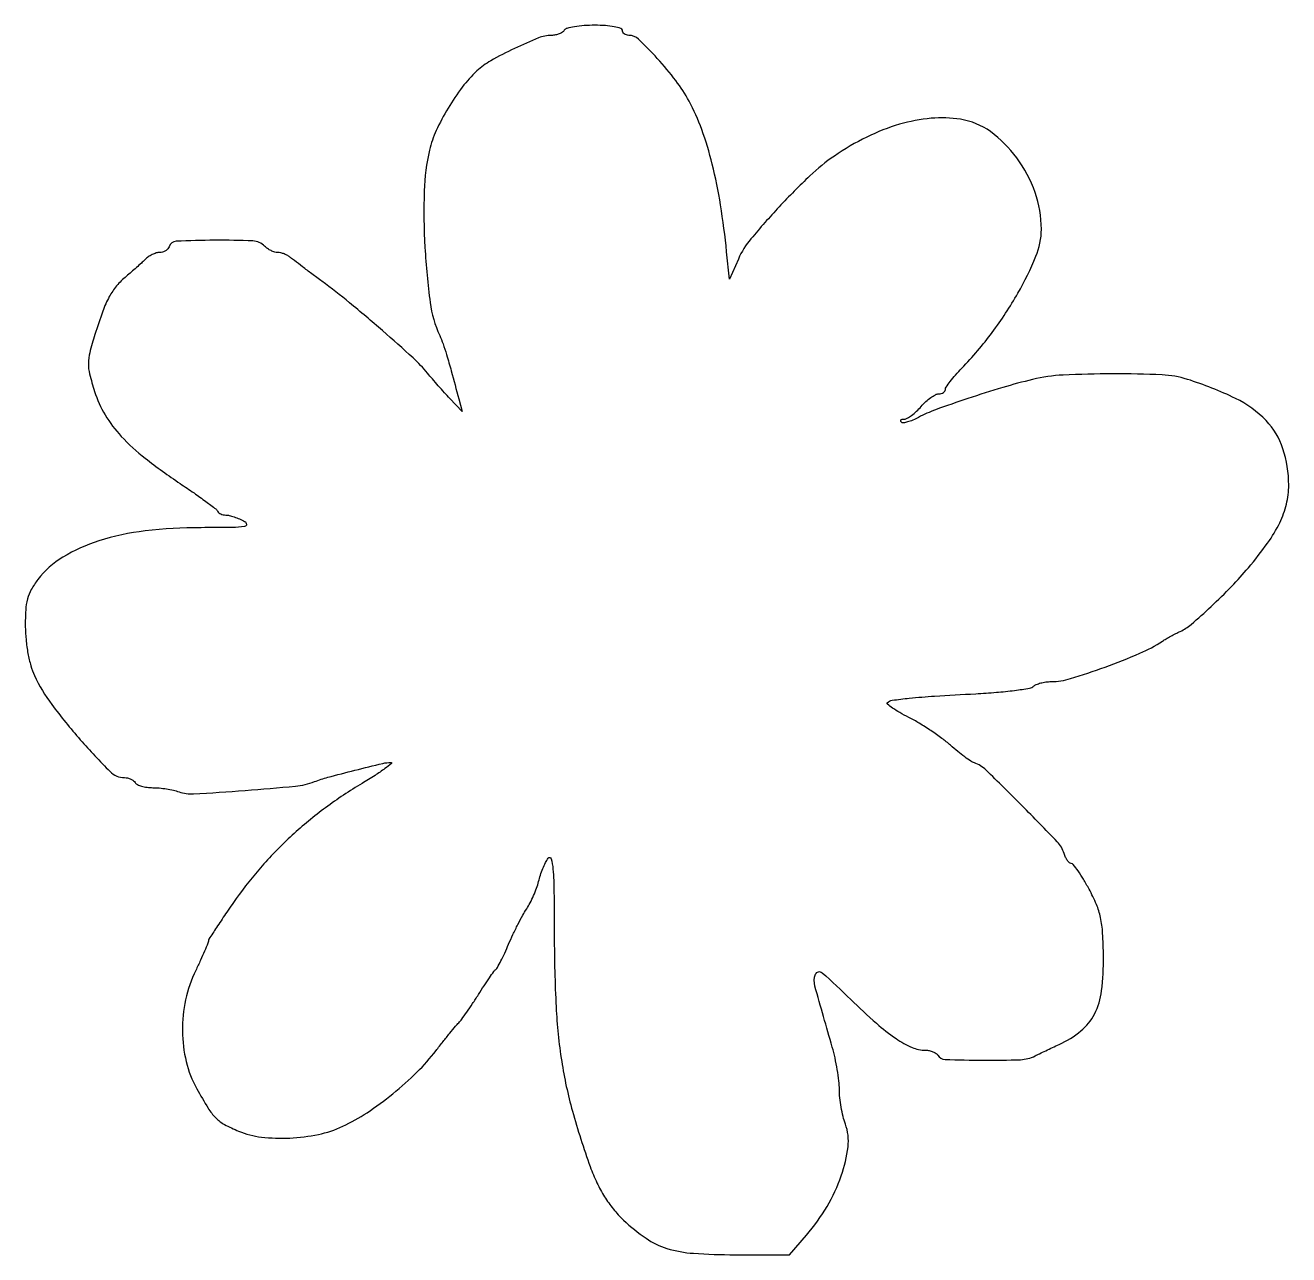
# Model space of a CAD drawing. Extents: x 0.9 to 22.1, y 0.9 to 21.5.
import ezdxf

# ---------------------------------------------------------------- set-up
doc = ezdxf.new("R2010")
doc.units = 0

msp = doc.modelspace()

# ---------------------------------------------------------------- linework, layer by layer
msp.add_lwpolyline([(9.948333, 21.420667, -0.110252), (9.916646, 21.388196, -0.050494), (9.863784, 21.360871, -0.046599), (9.799843, 21.342273, -0.047516), (9.733984, 21.336, 0.096434), (9.515965, 21.293557, 0.014993), (9.11192, 21.115767, 0.017005), (8.714939, 20.909842, 0.059445), (8.482505, 20.739917, 0.043439), (8.237993, 20.468856, 0.026991), (7.998398, 20.113445, 0.027116), (7.801373, 19.739542, 0.049064), (7.688486, 19.412847, 0.051922), (7.598424, 18.72875, 0.020513), (7.611607, 17.778596, 0.019547), (7.698697, 16.854668, 0.075104), (7.859426, 16.301967, -0.024167), (7.914907, 16.164894, -0.011164), (7.974317, 15.98192, -0.006612), (8.052532, 15.708269, -0.001484), (8.178207, 15.24), (8.234341, 15.028333), (8.029781, 15.246168, -0.004884), (7.939224, 15.344508, -0.003129), (7.835906, 15.460379, -0.003144), (7.736124, 15.575151, -0.005874), (7.657039, 15.669501, 0.036308), (7.41315, 15.926903, 0.005927), (6.899733, 16.38444, 0.007031), (6.345317, 16.853311, 0.013377), (5.884333, 17.211955, -0.001491), (5.714754, 17.337532, -0.001768), (5.555315, 17.457217, -0.001536), (5.421441, 17.559102, -0.011295), (5.35874, 17.609413, 0.046463), (5.311261, 17.64231, 0.033592), (5.253137, 17.670094, 0.034173), (5.193779, 17.689137, 0.060602), (5.14284, 17.695333, -0.073873), (5.091659, 17.702937, -0.0386), (5.031487, 17.726422, -0.037345), (4.972228, 17.760662, -0.04671), (4.923345, 17.801167, 0.187698), (4.725088, 17.888331, 0.012291), (4.087302, 17.900168, 0.010002), (3.441384, 17.883353, 0.310163), (3.319947, 17.791507, -0.105812), (3.298277, 17.754741, -0.070295), (3.260296, 17.723584, -0.066093), (3.212457, 17.702527, -0.070783), (3.161897, 17.695333, 0.075386), (3.104939, 17.686697, 0.038448), (3.037519, 17.659938, 0.037098), (2.970808, 17.620953, 0.045628), (2.915409, 17.574838, -0.009822), (2.855856, 17.517579, -0.004214), (2.774216, 17.443381, -0.004167), (2.685887, 17.365766, -0.005485), (2.603957, 17.29653, 0.044204), (2.44069, 17.13534, 0.052129), (2.31826, 16.956108, 0.037002), (2.207992, 16.709944, 0.011029), (2.076382, 16.3195, 0.013057), (1.989908, 16.015283, 0.061421), (1.966733, 15.83543, 0.063267), (1.988316, 15.657791, 0.014368), (2.071172, 15.365255, 0.059119), (2.248232, 14.971776, 0.052052), (2.51899, 14.611855, 0.040338), (2.920718, 14.244156, 0.017648), (3.506646, 13.821175, -0.004786), (3.738483, 13.662718, -0.007078), (3.938465, 13.518956, -0.003592), (4.104639, 13.394036, -0.125851), (4.134556, 13.356167, 0.121165), (4.153407, 13.331845, 0.060159), (4.186878, 13.31132, 0.054454), (4.228774, 13.297384, 0.053129), (4.273044, 13.292667, -0.062179), (4.329041, 13.285676, -0.019179), (4.410763, 13.261578, -0.018859), (4.500944, 13.227343, -0.019652), (4.587032, 13.186833, -0.269923), (4.618248, 13.137524, -0.383253), (4.586904, 13.09992, -0.033107), (4.381731, 13.083933, -0.002853), (3.855876, 13.080846, 0.029102), (2.918468, 13.026084, 0.04782), (2.142335, 12.858947, 0.058421), (1.538205, 12.585977, 0.094808), (1.119773, 12.211406, 0.036496), (1.009654, 12.042831, 0.061098), (0.946371, 11.886049, 0.050335), (0.915874, 11.698279, 0.017463), (0.908868, 11.423659, 0.022787), (0.921206, 11.199511, 0.021124), (0.95397, 10.971613, 0.022107), (1.002445, 10.76387, 0.041789), (1.062506, 10.602829, 0.049377), (1.354423, 10.114929, 0.021305), (1.831614, 9.525377, 0.014732), (2.332313, 8.990622, 0.199801), (2.574065, 8.89, -0.060397), (2.625866, 8.88372, -0.050933), (2.677911, 8.865129, -0.053195), (2.722453, 8.837751, -0.090191), (2.751667, 8.805333, 0.144643), (2.788137, 8.7727, 0.040991), (2.860148, 8.745538, 0.037628), (2.95044, 8.726902, 0.032091), (3.047485, 8.720667, -0.023347), (3.155009, 8.715643, -0.0157), (3.277029, 8.70034, -0.015833), (3.394447, 8.678022, -0.029979), (3.486988, 8.651468, 0.099558), (3.731034, 8.61685, 0.004339), (4.594687, 8.674131, 0.005575), (5.440262, 8.747077, 0.067293), (5.757333, 8.821848, -0.02598), (5.983439, 8.89528, -0.004088), (6.436431, 9.012832, -0.002562), (6.90511, 9.127823, -0.058937), (7.041876, 9.144, -0.70166), (7.048933, 9.124493, -0.017065), (6.941223, 9.04088, -0.014649), (6.774702, 8.927766, -0.007164), (6.556321, 8.792955, 0.025033), (5.946065, 8.385427, 0.025688), (5.385073, 7.922225, 0.026079), (4.882538, 7.41126, 0.027769), (4.447062, 6.860925, 0.003381), (4.267794, 6.602855, 0.005223), (4.116729, 6.377193, 0.001868), (3.989723, 6.181525, 0.143982), (3.979333, 6.146193, -0.098998), (3.972377, 6.111404, -0.003304), (3.917156, 5.981271, -0.006155), (3.848767, 5.828223, -0.004236), (3.767667, 5.656406, 0.058763), (3.598419, 5.165636, 0.055939), (3.544181, 4.640607, 0.057152), (3.607594, 4.127664, 0.067498), (3.785171, 3.672497, 0.010838), (3.975619, 3.346288, 0.057135), (4.103188, 3.183356, 0.074319), (4.249047, 3.073843, 0.025754), (4.487333, 2.960449, 0.069601), (4.869085, 2.861471, 0.040395), (5.343369, 2.845357, 0.039875), (5.825251, 2.906638, 0.057822), (6.231745, 3.04212, 0.036766), (6.639905, 3.270819, 0.024283), (7.073688, 3.58895, 0.024166), (7.478094, 3.950616, 0.034345), (7.797509, 4.31177, -0.003243), (7.914623, 4.462058, -0.003746), (8.028221, 4.603706, -0.003357), (8.126119, 4.722285, -0.021891), (8.178266, 4.779322, 0.037323), (8.227851, 4.837034, 0.006177), (8.313447, 4.956214, 0.006754), (8.410682, 5.099269, 0.005928), (8.508423, 5.251218, -0.004674), (8.603292, 5.39952, -0.006357), (8.691819, 5.531404, -0.004357), (8.7682, 5.640085, -0.069402), (8.79916, 5.672667, 0.10008), (8.827299, 5.706143, 0.007109), (8.884429, 5.814483, 0.009795), (8.948671, 5.946979, 0.007226), (9.014759, 6.096, -0.009549), (9.087228, 6.257383, -0.007799), (9.170709, 6.427258, -0.007893), (9.252452, 6.581198, -0.020436), (9.317575, 6.688667, 0.027213), (9.375714, 6.787609, 0.01631), (9.43432, 6.910743, 0.016309), (9.484783, 7.037459, 0.02717), (9.517848, 7.147438, -0.021447), (9.548138, 7.252533, -0.01668), (9.589697, 7.364006, -0.016974), (9.635511, 7.465461, -0.038682), (9.678362, 7.537692, -0.631008), (9.727668, 7.529342, -0.049803), (9.758791, 7.356028, -0.016622), (9.775846, 6.976603, -0.002643), (9.780605, 6.232255, 0.012203), (9.81095, 5.043186, 0.0262), (9.904595, 4.131058, 0.029185), (10.084924, 3.29749, 0.019411), (10.383507, 2.366083, 0.022071), (10.496302, 2.094138, 0.030344), (10.622688, 1.861673, 0.032172), (10.769678, 1.657065, 0.030462), (10.944232, 1.469015, 0.040367), (11.319214, 1.165159, 0.074878), (11.671, 0.994865, 0.058593), (12.113081, 0.912453, 0.016814), (12.810295, 0.889), (13.724923, 0.889), (14.010341, 1.219274, 0.044573), (14.35443, 1.697615, 0.049391), (14.594739, 2.21368, 0.055194), (14.70668, 2.698716, 0.116401), (14.662535, 3.080176, -0.027704), (14.624241, 3.207764, -0.016271), (14.592003, 3.363872, -0.016246), (14.569869, 3.522524, -0.026538), (14.562667, 3.658122, 0.028878), (14.554304, 3.802793, 0.012798), (14.5274, 3.992237, 0.012618), (14.488589, 4.191994, 0.016622), (14.442611, 4.371777, -0.003064), (14.151992, 5.39207, -0.16239), (14.162136, 5.592343, -0.523049), (14.271297, 5.618408, -0.010801), (14.753789, 5.167973, 0.012118), (15.182353, 4.769992, 0.032034), (15.512825, 4.51344, 0.045737), (15.780984, 4.365312, 0.103686), (16.006681, 4.318, -0.049652), (16.069722, 4.311724, -0.047495), (16.13128, 4.293129, -0.051198), (16.18246, 4.265792, -0.106482), (16.213667, 4.233333, 0.25124), (16.335051, 4.163036, 0.006646), (16.97752, 4.150604, 0.01048), (17.59892, 4.159866, 0.109111), (17.844649, 4.223455, -0.004944), (17.918471, 4.260095, -0.001832), (18.023093, 4.310265, -0.001815), (18.137645, 4.364173, -0.002189), (18.245667, 4.413955, 0.063743), (18.612881, 4.641519, 0.105593), (18.840709, 4.924238, 0.087081), (18.9592, 5.315355, 0.032851), (18.990599, 5.888156, 0.011738), (18.977031, 6.282528, 0.038086), (18.942081, 6.541782, 0.046744), (18.872675, 6.76336, 0.02537), (18.749007, 7.020881, 0.010986), (18.654621, 7.185575, 0.016532), (18.56456, 7.324417, 0.011407), (18.485049, 7.433168, 0.233267), (18.449583, 7.450667, -0.188391), (18.420797, 7.461912, -0.051476), (18.387932, 7.49915, -0.04447), (18.356557, 7.552532, -0.033799), (18.331693, 7.615716, 0.114444), (18.214941, 7.812613, 0.004464), (17.623075, 8.420489, 0.004428), (17.020106, 9.018128, 0.11576), (16.825663, 9.135107, -0.070638), (16.768482, 9.162881, -0.010858), (16.665023, 9.235949, -0.011942), (16.546108, 9.328336, -0.010114), (16.424839, 9.431441, 0.022117), (16.282306, 9.546847, 0.011861), (16.097058, 9.677058, 0.011789), (15.901437, 9.801172, 0.018061), (15.725811, 9.898416, -0.011882), (15.57458, 9.979728, -0.020874), (15.454207, 10.055, -0.017385), (15.367491, 10.118937, -0.4484), (15.365994, 10.144883, -0.162699), (15.44951, 10.186555, -0.009652), (15.733757, 10.221104, -0.009705), (16.158391, 10.256103, -0.002466), (16.848667, 10.296112, 0.007671), (17.195119, 10.319813, 0.011107), (17.50015, 10.352225, 0.006957), (17.752537, 10.388303, 0.154281), (17.8181, 10.420954, -0.094037), (17.863813, 10.450947, -0.03321), (17.938327, 10.4762, -0.031568), (18.025879, 10.493697, -0.032116), (18.114433, 10.499899, 0.072873), (18.437661, 10.549145, 0.012967), (19.019262, 10.743572, 0.014584), (19.601285, 10.974499, 0.042701), (19.981333, 11.178303, -0.012923), (20.042046, 11.215671, -0.006427), (20.120769, 11.26002, -0.006374), (20.203567, 11.303912, -0.009311), (20.277667, 11.340262, 0.068332), (20.462258, 11.459596, 0.010023), (20.79491, 11.757528, 0.012115), (21.140491, 12.09577, 0.018691), (21.420667, 12.40601, 0.018508), (21.744341, 12.822948, 0.042367), (21.948197, 13.164241, 0.054403), (22.060085, 13.475532, 0.059158), (22.098, 13.794868, 0.079348), (22.000491, 14.405433, 0.11232), (21.718326, 14.875695, 0.089476), (21.205577, 15.248124, 0.036129), (20.398656, 15.568064, 0.065598), (19.973881, 15.642838, 0.011031), (19.146519, 15.660362, 0.012106), (18.312933, 15.639439, 0.047036), (17.802382, 15.565769, 0.013044), (17.301181, 15.430614, 0.007942), (16.716151, 15.246198, 0.006978), (16.176107, 15.058073, 0.036844), (15.890305, 14.929476, -0.023679), (15.795189, 14.883633, -0.034029), (15.706868, 14.853011, -0.036259), (15.635142, 14.838977, -0.23049), (15.601027, 14.850751, -0.134592), (15.590108, 14.869918, -0.25994), (15.594484, 14.886475, -0.151599), (15.615109, 14.89782, -0.050539), (15.649782, 14.901333, 0.131369), (15.69986, 14.914722, 0.029772), (15.774002, 14.96351, 0.028859), (15.855412, 15.031976, 0.024543), (15.933162, 15.113, -0.027499), (16.011827, 15.194015, -0.031006), (16.095962, 15.26249, -0.032564), (16.17378, 15.310849, -0.123354), (16.228935, 15.324667, 0.062293), (16.271657, 15.33001, 0.08056), (16.307846, 15.345722, 0.097991), (16.332065, 15.369009, 0.153612), (16.340667, 15.396345, -0.152386), (16.353709, 15.438144, -0.012509), (16.421846, 15.531614, -0.015859), (16.511166, 15.64058, -0.011535), (16.617021, 15.756179, 0.030767), (17.124282, 16.354786, 0.030498), (17.555869, 17.01282, 0.031856), (17.859071, 17.631273, 0.098349), (17.949333, 18.085721, 0.08498), (17.843749, 18.702461, 0.073755), (17.536828, 19.282972, 0.077784), (17.094431, 19.722327, 0.11757), (16.595123, 19.929107, 0.062882), (16.102413, 19.945355, 0.047718), (15.570824, 19.844225, 0.043702), (15.021995, 19.630908, 0.035685), (14.478, 19.312615, 0.039684), (14.067916, 18.980955, 0.015232), (13.551496, 18.459916, 0.013781), (13.079211, 17.924598, 0.06871), (12.867521, 17.58556), (12.716986, 17.249329), (12.671255, 17.705164, 0.014575), (12.568863, 18.493652, 0.021527), (12.429364, 19.177148, 0.024701), (12.253516, 19.758422, 0.038624), (12.040329, 20.235333, 0.038363), (11.819386, 20.576819, 0.022753), (11.508139, 20.949014, 0.016593), (11.192154, 21.271551, 0.192962), (11.031372, 21.336, -0.07585), (10.989585, 21.342376, -0.08922), (10.954128, 21.360871, -0.100732), (10.930425, 21.388378, -0.128313), (10.922, 21.420667, 0.331172), (10.897379, 21.453762, 0.027462), (10.786678, 21.480463, 0.028158), (10.63792, 21.499224, 0.017292), (10.46133, 21.505333, 0.017115), (10.281065, 21.499161, 0.023783), (10.120611, 21.480463, 0.021638), (9.99338, 21.453765, 0.194165)], format="xyb", close=True)

doc.saveas('drawing.dxf')
